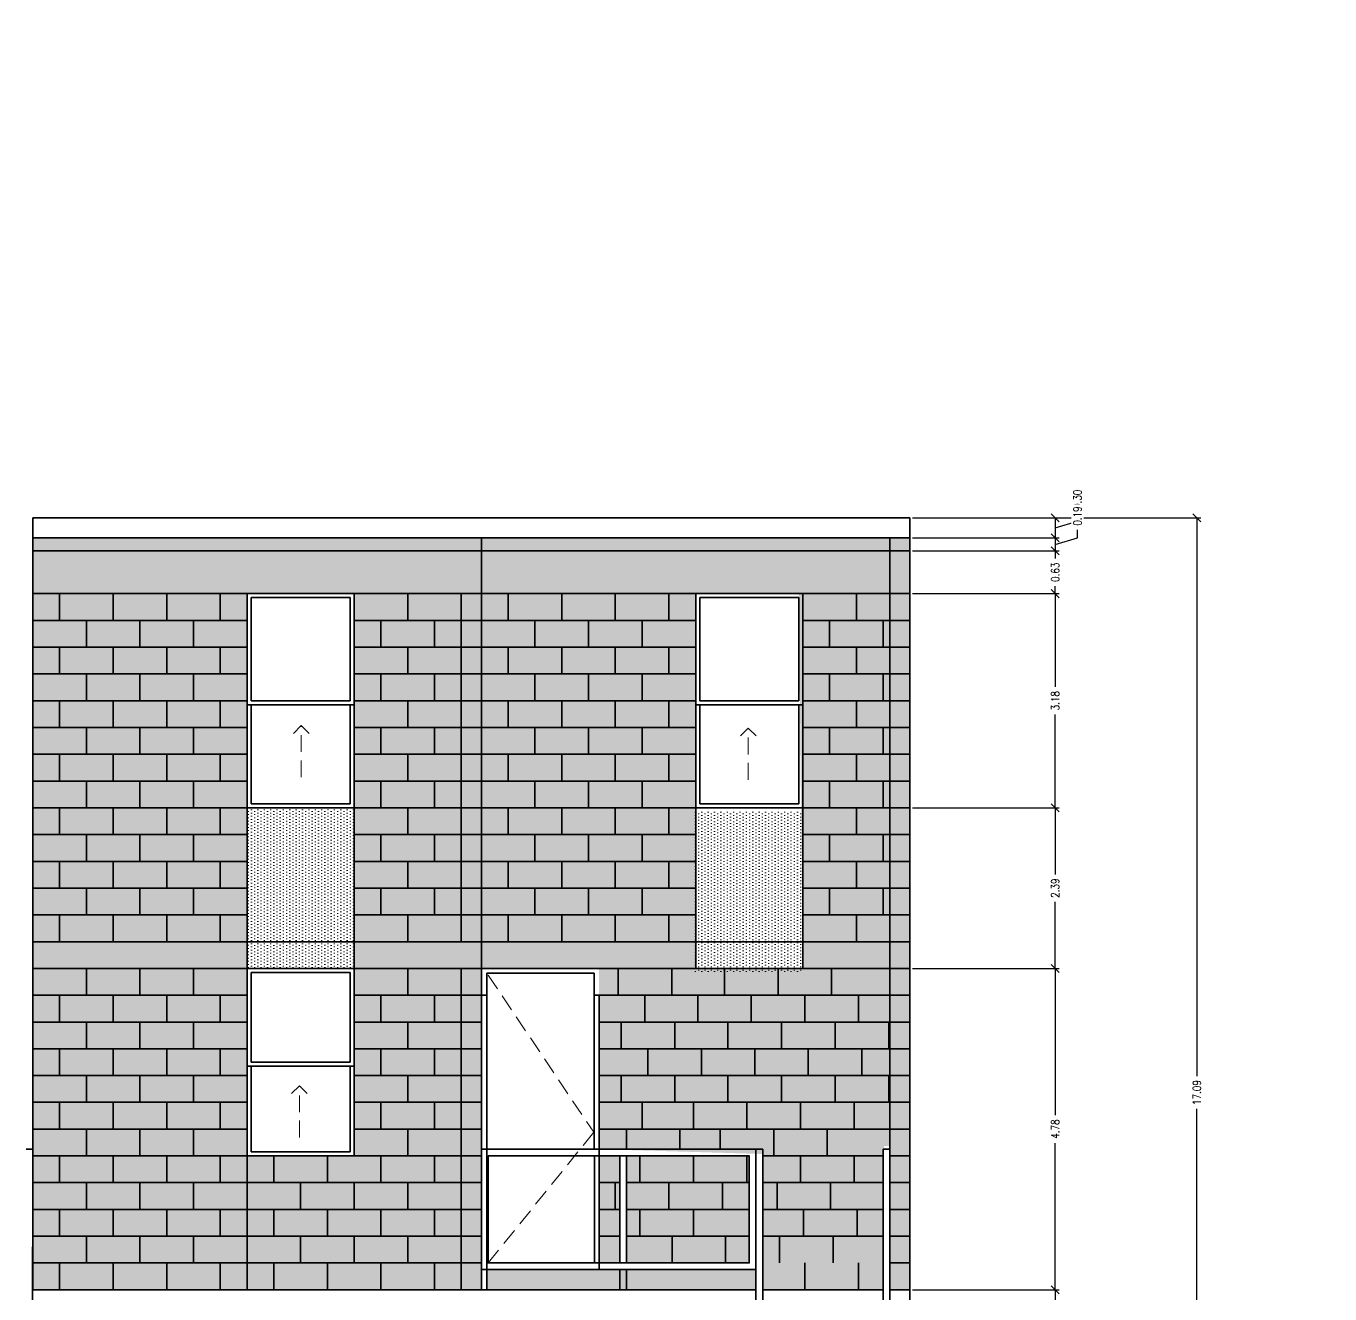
# Model space of a CAD drawing. Header units: inches. Extents: x 2738.4 to 2810.4, y -1117 to -1088.
# Drawn here: x 2771.28 to 2790.65, y -1106.89 to -1088.05 of the extents above; entities that cross this region are included whole.
import ezdxf

# ---------------------------------------------------------------- set-up
doc = ezdxf.new("R2010")
doc.units = ezdxf.units.IN
doc.header["$MEASUREMENT"] = 0
doc.linetypes.add('HIDDEN', pattern=[0.375, 0.25, -0.125])
doc.layers.get('DEFPOINTS').update_dxf_attribs({"color": 210})
for name, color, linetype, lineweight in [('A-ELEV-MBE1', 7, 'Continuous', 35), ('A-ELEV-OVHD', 3, 'HIDDEN', 18), ('A-ELEV-PATT', 8, 'Continuous', 18)]:
    doc.layers.add(name, color=color, linetype=linetype, lineweight=lineweight)
doc.styles.add('E-ROMANS', font='romans.shx', dxfattribs={"width": 0.8})
doc.dimstyles.new('E-0100_ARW_18', dxfattribs={"dimscale": 0.001, "dimtxt": 180, "dimasz": 180, "dimexe": 90, "dimexo": 60, "dimgap": 90, "dimtad": 0, "dimzin": 0, "dimdsep": 46, "dimtxsty": 'E-ROMANS', "dimblk": 'OPEN90', "dimcen": 90, "dimclrd": 256, "dimclre": 256, "dimclrt": 256, "dimadec": 0, "dimazin": 0, "dimtfac": 1, "dimtmove": 1, "dimatfit": 3, "dimldrblk": 'OPEN90', "dimfxl": 1, "dimtfill": 1, "dimtolj": 1, "dimtzin": 0, "dimarcsym": 0})

# ---------------------------------------------------------------- blocks, each defined once
blk = doc.blocks.new('_Oblique')
at = {"color": 0, "linetype": 'ByBlock', "lineweight": -2}
blk.add_line((-0.5, -0.5), (0.5, 0.5), dxfattribs=at)
blk = doc.blocks.new('*D72')
at = {"lineweight": -2, "transparency": 16777216}
for p, q in [((2784.447, -1095.355), (2788.73, -1095.355)), ((2784.447, -1112.441), (2788.73, -1112.441))]:
    blk.add_line(p, q, dxfattribs=at)
at = {"transparency": 16777216}
for p, q in [((2788.67, -1095.355), (2788.67, -1103.655)), ((2788.67, -1112.441), (2788.67, -1104.141))]:
    blk.add_line(p, q, dxfattribs=at)
at = {"layer": 'DEFPOINTS', "color": 0, "transparency": 16777216}
for p in [(2784.407, -1095.355), (2784.407, -1112.441), (2788.67, -1112.441)]:
    blk.add_point(p, dxfattribs=at)
at = {"transparency": 16777216, "xscale": 0.12, "yscale": 0.12, "zscale": 0.12}
for p, rotation in [((2788.67, -1095.355), 90), ((2788.67, -1112.441), 270)]:
    blk.add_blockref('_Oblique', p, dxfattribs=dict(at, rotation=rotation))
at = {"transparency": 16777216, "insert": (2788.67, -1103.898), "char_height": 0.12, "attachment_point": 5, "rotation": 90, "style": 'E-ROMANS', "bg_fill": 3, "box_fill_scale": 1.25, "bg_fill_color": 256, "bg_fill_true_color": 13158600, "bg_fill_transparency": 0}
blk.add_mtext('\\A1;17.09', dxfattribs=at)
blk = doc.blocks.new('_Open90')
at = {"color": 0, "linetype": 'ByBlock', "lineweight": -2}
for p, q in [((0, 0), (-1, 0)), ((-0.5, 0.5), (0, 0)), ((0, 0), (-0.5, -0.5))]:
    blk.add_line(p, q, dxfattribs=at)
blk = doc.blocks.new('*D73')
at = {"lineweight": -2, "transparency": 16777216}
for p, q in [((2784.447, -1095.358), (2786.626, -1095.358)), ((2784.447, -1095.655), (2786.626, -1095.655))]:
    blk.add_line(p, q, dxfattribs=at)
at = {"transparency": 16777216}
for p, q in [((2786.566, -1095.358), (2786.566, -1095.655)), ((2786.566, -1095.507), (2786.896, -1095.408)), ((2786.896, -1095.408), (2786.896, -1095.288))]:
    blk.add_line(p, q, dxfattribs=at)
at = {"layer": 'DEFPOINTS', "color": 0, "transparency": 16777216}
for p in [(2784.407, -1095.358), (2784.407, -1095.655), (2786.566, -1095.655)]:
    blk.add_point(p, dxfattribs=at)
at = {"transparency": 16777216, "xscale": 0.12, "yscale": 0.12, "zscale": 0.12}
for p, rotation in [((2786.566, -1095.358), 90), ((2786.566, -1095.655), 270)]:
    blk.add_blockref('_Oblique', p, dxfattribs=dict(at, rotation=rotation))
at = {"transparency": 16777216, "insert": (2786.896, -1095.081), "char_height": 0.12, "attachment_point": 5, "rotation": 90, "style": 'E-ROMANS', "bg_fill": 3, "box_fill_scale": 1.25, "bg_fill_color": 256, "bg_fill_true_color": 13158600, "bg_fill_transparency": 0}
blk.add_mtext('\\A1;0.30', dxfattribs=at)
blk = doc.blocks.new('*D74')
at = {"transparency": 16777216}
for p, q in [((2786.896, -1095.653), (2786.896, -1095.533)), ((2786.566, -1095.752), (2786.896, -1095.653)), ((2786.566, -1095.655), (2786.566, -1095.848))]:
    blk.add_line(p, q, dxfattribs=at)
at = {"lineweight": -2, "transparency": 16777216}
for p, q in [((2784.447, -1095.655), (2786.626, -1095.655)), ((2784.447, -1095.848), (2786.626, -1095.848))]:
    blk.add_line(p, q, dxfattribs=at)
at = {"layer": 'DEFPOINTS', "color": 0, "transparency": 16777216}
for p in [(2784.407, -1095.655), (2784.407, -1095.848), (2786.566, -1095.848)]:
    blk.add_point(p, dxfattribs=at)
at = {"transparency": 16777216, "xscale": 0.12, "yscale": 0.12, "zscale": 0.12}
for p, rotation in [((2786.566, -1095.655), 90), ((2786.566, -1095.848), 270)]:
    blk.add_blockref('_Oblique', p, dxfattribs=dict(at, rotation=rotation))
at = {"transparency": 16777216, "insert": (2786.896, -1095.329), "char_height": 0.12, "attachment_point": 5, "rotation": 90, "style": 'E-ROMANS', "bg_fill": 3, "box_fill_scale": 1.25, "bg_fill_color": 256, "bg_fill_true_color": 13158600, "bg_fill_transparency": 0}
blk.add_mtext('\\A1;0.19', dxfattribs=at)
blk = doc.blocks.new('*D75')
at = {"lineweight": -2, "transparency": 16777216}
for p, q in [((2784.447, -1095.848), (2786.626, -1095.848)), ((2784.447, -1096.483), (2786.626, -1096.483))]:
    blk.add_line(p, q, dxfattribs=at)
at = {"transparency": 16777216}
for p, q in [((2786.566, -1095.848), (2786.566, -1095.959)), ((2786.566, -1096.483), (2786.566, -1096.372))]:
    blk.add_line(p, q, dxfattribs=at)
at = {"layer": 'DEFPOINTS', "color": 0, "transparency": 16777216}
for p in [(2784.407, -1095.848), (2784.407, -1096.483), (2786.566, -1096.483)]:
    blk.add_point(p, dxfattribs=at)
at = {"transparency": 16777216, "xscale": 0.12, "yscale": 0.12, "zscale": 0.12}
for p, rotation in [((2786.566, -1095.848), 90), ((2786.566, -1096.483), 270)]:
    blk.add_blockref('_Oblique', p, dxfattribs=dict(at, rotation=rotation))
at = {"transparency": 16777216, "insert": (2786.566, -1096.165), "char_height": 0.12, "attachment_point": 5, "rotation": 90, "style": 'E-ROMANS', "bg_fill": 3, "box_fill_scale": 1.25, "bg_fill_color": 256, "bg_fill_true_color": 13158600, "bg_fill_transparency": 0}
blk.add_mtext('\\A1;0.63', dxfattribs=at)
blk = doc.blocks.new('*D76')
at = {"lineweight": -2, "transparency": 16777216}
for p, q in [((2784.447, -1096.483), (2786.626, -1096.483)), ((2784.447, -1099.666), (2786.626, -1099.666))]:
    blk.add_line(p, q, dxfattribs=at)
at = {"transparency": 16777216}
for p, q in [((2786.566, -1096.483), (2786.566, -1097.868)), ((2786.566, -1099.666), (2786.566, -1098.281))]:
    blk.add_line(p, q, dxfattribs=at)
at = {"layer": 'DEFPOINTS', "color": 0, "transparency": 16777216}
for p in [(2784.407, -1096.483), (2784.407, -1099.666), (2786.566, -1099.666)]:
    blk.add_point(p, dxfattribs=at)
at = {"transparency": 16777216, "xscale": 0.12, "yscale": 0.12, "zscale": 0.12}
for p, rotation in [((2786.566, -1096.483), 90), ((2786.566, -1099.666), 270)]:
    blk.add_blockref('_Oblique', p, dxfattribs=dict(at, rotation=rotation))
at = {"transparency": 16777216, "insert": (2786.566, -1098.074), "char_height": 0.12, "attachment_point": 5, "rotation": 90, "style": 'E-ROMANS', "bg_fill": 3, "box_fill_scale": 1.25, "bg_fill_color": 256, "bg_fill_true_color": 13158600, "bg_fill_transparency": 0}
blk.add_mtext('\\A1;3.18', dxfattribs=at)
blk = doc.blocks.new('*D77')
at = {"lineweight": -2, "transparency": 16777216}
for p, q in [((2784.447, -1099.666), (2786.626, -1099.666)), ((2784.447, -1102.054), (2786.626, -1102.054))]:
    blk.add_line(p, q, dxfattribs=at)
at = {"transparency": 16777216}
for p, q in [((2786.566, -1099.666), (2786.566, -1100.656)), ((2786.566, -1102.054), (2786.566, -1101.064))]:
    blk.add_line(p, q, dxfattribs=at)
at = {"layer": 'DEFPOINTS', "color": 0, "transparency": 16777216}
for p in [(2784.407, -1099.666), (2784.407, -1102.054), (2786.566, -1102.054)]:
    blk.add_point(p, dxfattribs=at)
at = {"transparency": 16777216, "xscale": 0.12, "yscale": 0.12, "zscale": 0.12}
for p, rotation in [((2786.566, -1099.666), 90), ((2786.566, -1102.054), 270)]:
    blk.add_blockref('_Oblique', p, dxfattribs=dict(at, rotation=rotation))
at = {"transparency": 16777216, "insert": (2786.566, -1100.86), "char_height": 0.12, "attachment_point": 5, "rotation": 90, "style": 'E-ROMANS', "bg_fill": 3, "box_fill_scale": 1.25, "bg_fill_color": 256, "bg_fill_true_color": 13158600, "bg_fill_transparency": 0}
blk.add_mtext('\\A1;2.39', dxfattribs=at)
blk = doc.blocks.new('*D78')
at = {"lineweight": -2, "transparency": 16777216}
for p, q in [((2784.447, -1102.054), (2786.626, -1102.054)), ((2784.447, -1106.829), (2786.626, -1106.829))]:
    blk.add_line(p, q, dxfattribs=at)
at = {"transparency": 16777216}
for p, q in [((2786.566, -1102.054), (2786.566, -1104.235)), ((2786.566, -1106.829), (2786.566, -1104.648))]:
    blk.add_line(p, q, dxfattribs=at)
at = {"layer": 'DEFPOINTS', "color": 0, "transparency": 16777216}
for p in [(2784.407, -1102.054), (2784.407, -1106.829), (2786.566, -1106.829)]:
    blk.add_point(p, dxfattribs=at)
at = {"transparency": 16777216, "xscale": 0.12, "yscale": 0.12, "zscale": 0.12}
for p, rotation in [((2786.566, -1102.054), 90), ((2786.566, -1106.829), 270)]:
    blk.add_blockref('_Oblique', p, dxfattribs=dict(at, rotation=rotation))
at = {"transparency": 16777216, "insert": (2786.566, -1104.441), "char_height": 0.12, "attachment_point": 5, "rotation": 90, "style": 'E-ROMANS', "bg_fill": 3, "box_fill_scale": 1.25, "bg_fill_color": 256, "bg_fill_true_color": 13158600, "bg_fill_transparency": 0}
blk.add_mtext('\\A1;4.78', dxfattribs=at)
blk = doc.blocks.new('*D79')
at = {"lineweight": -2, "transparency": 16777216}
for p, q in [((2784.447, -1106.829), (2786.626, -1106.829)), ((2784.447, -1107.625), (2786.626, -1107.625))]:
    blk.add_line(p, q, dxfattribs=at)
at = {"transparency": 16777216}
for p, q in [((2786.566, -1106.829), (2786.566, -1107.021)), ((2786.566, -1107.625), (2786.566, -1107.433))]:
    blk.add_line(p, q, dxfattribs=at)
at = {"layer": 'DEFPOINTS', "color": 0, "transparency": 16777216}
for p in [(2784.407, -1106.829), (2784.407, -1107.625), (2786.566, -1107.625)]:
    blk.add_point(p, dxfattribs=at)
at = {"transparency": 16777216, "xscale": 0.12, "yscale": 0.12, "zscale": 0.12}
for p, rotation in [((2786.566, -1106.829), 90), ((2786.566, -1107.625), 270)]:
    blk.add_blockref('_Oblique', p, dxfattribs=dict(at, rotation=rotation))
at = {"transparency": 16777216, "insert": (2786.566, -1107.227), "char_height": 0.12, "attachment_point": 5, "rotation": 90, "style": 'E-ROMANS', "bg_fill": 3, "box_fill_scale": 1.25, "bg_fill_color": 256, "bg_fill_true_color": 13158600, "bg_fill_transparency": 0}
blk.add_mtext('\\A1;0.80', dxfattribs=at)

msp = doc.modelspace()

# ---------------------------------------------------------------- hatches: boundary and pattern name
at = {"layer": 'A-ELEV-PATT'}
h = msp.add_hatch(dxfattribs=at)
h.set_pattern_fill('DOTS,_O', color=256, scale=0.049742, angle=90)
h.set_pattern_definition([(90, (2874.03596, -532.51551), (-0.078965721, 0.03948286), [0, -0.078965721])])
h.paths.add_polyline_path([(2784.109, -1096.483), (2784.109, -1095.655), (2778.04, -1095.655), (2778.04, -1096.483)])
h.paths.add_polyline_path([(2790.582, -1088.047), (2792.174, -1088.047), (2792.174, -1088.047), (2790.582, -1088.047)])
h = msp.add_hatch(dxfattribs=at)
h.set_pattern_fill('DOTS,_O', color=256, scale=0.049742, angle=90)
h.set_pattern_definition([(90, (2858.01244, -540.9507), (-0.078965721, 0.03948286), [0, -0.078965721])])
h.paths.add_polyline_path([(2778.04, -1095.655), (2771.375, -1095.655), (2771.375, -1106.829), (2778.04, -1106.829)])
h.paths.add_polyline_path([(2774.558, -1096.483), (2776.15, -1096.483), (2776.15, -1104.839), (2774.558, -1104.839)], flags=16)
h = msp.add_hatch(dxfattribs=at)
h.set_pattern_fill('DOTS,_O', color=256, scale=0.049742, angle=90)
h.set_pattern_definition([(90, (2832.54444, -540.9507), (-0.078965721, 0.03948286), [0, -0.078965721])])
h.paths.add_polyline_path([(2784.407, -1095.655), (2784.109, -1095.655), (2784.109, -1106.829), (2784.407, -1106.829)])
h = msp.add_hatch(dxfattribs=at)
h.set_pattern_fill('DOTS,_O', color=256, scale=0.049742, angle=90)
h.set_pattern_definition([(90, (2868.8779, -542.60769), (-0.078965721, 0.03948286), [0, -0.078965721])])
h.paths.add_polyline_path([(2781.224, -1096.483), (2778.04, -1096.483), (2778.04, -1102.054), (2781.224, -1102.054)])
h.paths.add_polyline_path([(2785.424, -1098.139), (2787.016, -1098.139), (2787.016, -1098.139), (2785.424, -1098.139)])
h = msp.add_hatch(dxfattribs=at)
h.set_pattern_fill('DOTS,_O', color=256, scale=0.049742, angle=90)
h.set_pattern_definition([(90, (2873.61896, -542.45359), (-0.078965721, 0.03948286), [0, -0.078965721])])
h.paths.add_polyline_path([(2784.407, -1096.483), (2782.756, -1096.483), (2782.841, -1104.64), (2784.407, -1104.441)])
h.paths.add_polyline_path([(2790.165, -1097.985), (2791.757, -1097.985), (2791.757, -1097.985), (2790.165, -1097.985)])
h = msp.add_hatch(dxfattribs=at)
h.set_pattern_fill('DOTS,_O', color=256, scale=0.049742, angle=90)
h.set_pattern_definition([(90, (2878.70813, -543.15888), (-0.078965721, 0.03948286), [0, -0.078965721])])
h.paths.add_polyline_path([(2784.203, -1104.15), (2783.804, -1104.297), (2783.993, -1104.691), (2784.312, -1104.691)])
h.paths.add_polyline_path([(2795.254, -1098.691), (2796.846, -1098.691), (2796.846, -1098.691), (2795.254, -1098.691)])
h = msp.add_hatch(dxfattribs=at)
h.set_pattern_fill('DOTS,_O', color=256, scale=0.029845, angle=90)
h.set_pattern_definition([(90, (2858.01244, -540.950697), (-0.0473794325, 0.0236897163), [0, -0.0473794325])])
h.paths.add_polyline_path([(2774.558, -1102.054), (2776.15, -1102.054), (2776.15, -1099.666), (2774.558, -1099.666)])
h = msp.add_hatch(dxfattribs=at)
h.set_pattern_fill('DOTS,_O', color=256, scale=0.049742, angle=90)
h.set_pattern_definition([(90, (2873.74714, -544.018884), (-0.078965721, 0.03948286), [0, -0.078965721])])
h.paths.add_polyline_path([(2780.095, -1104.839), (2779.789, -1104.839), (2779.789, -1106.431), (2780.095, -1106.431)])
h.paths.add_polyline_path([(2790.293, -1099.551), (2791.885, -1099.551), (2791.885, -1099.551), (2790.293, -1099.551)])
h = msp.add_hatch(dxfattribs=at)
h.set_pattern_fill('DOTS,_O', color=256, scale=0.029845, angle=90)
h.set_pattern_definition([(90, (2864.654537, -541.00969), (-0.0473794325, 0.0236897163), [0, -0.0473794325])])
h.paths.add_polyline_path([(2781.201, -1102.113), (2782.792, -1102.113), (2782.792, -1099.725), (2781.201, -1099.725)])
h = msp.add_hatch(dxfattribs=at)
h.set_pattern_fill('DOTS,_O', color=256, scale=0.049742, angle=90)
h.set_pattern_definition([(90, (2876.41584, -544.898996), (-0.078965721, 0.03948286), [0, -0.078965721])])
h.paths.add_polyline_path([(2782.02, -1104.839), (2780.194, -1104.839), (2780.194, -1106.431), (2782.02, -1106.431)])
h.paths.add_polyline_path([(2792.962, -1100.431), (2794.554, -1100.431), (2794.554, -1100.431), (2792.962, -1100.431)])
h = msp.add_hatch(dxfattribs=at)
h.set_pattern_fill('DOTS,_O', color=256, scale=0.049742, angle=90)
h.set_pattern_definition([(90, (2878.440216, -545.297086), (-0.078965721, 0.03948286), [0, -0.078965721])])
h.paths.add_polyline_path([(2784.027, -1104.204), (2782.236, -1104.204), (2782.219, -1106.829), (2784.009, -1106.829)])
h.paths.add_polyline_path([(2794.986, -1100.829), (2796.578, -1100.829), (2796.578, -1100.829), (2794.986, -1100.829)])
h = msp.add_hatch(dxfattribs=at)
h.set_pattern_fill('DOTS,_O', color=256, scale=0.049742, angle=90)
h.set_pattern_definition([(90, (2870.62882, -548.915), (-0.078965721, 0.03948286), [0, -0.078965721])])
h.paths.add_polyline_path([(2784.109, -1102.054), (2779.789, -1102.054), (2779.789, -1104.74), (2783.179, -1104.839)])
h.paths.add_polyline_path([(2787.175, -1104.447), (2788.767, -1104.447), (2788.767, -1104.447), (2787.175, -1104.447)])

# ---------------------------------------------------------------- linework, layer by layer
at = {"layer": 'A-ELEV-MBE1'}
for p, q in [((2771.375, -1095.355), (2784.407, -1095.355)), ((2771.375, -1095.358), (2771.375, -1106.829)), ((2784.407, -1095.655), (2784.407, -1095.355)), ((2784.407, -1095.462), (2784.407, -1112.4)), ((2771.375, -1095.655), (2784.407, -1095.655)), ((2778.04, -1095.655), (2778.04, -1106.829)), ((2784.109, -1095.655), (2784.109, -1106.829)), ((2784.407, -1095.848), (2771.375, -1095.848)), ((2774.558, -1096.483), (2771.375, -1096.483)), ((2771.773, -1096.483), (2771.773, -1096.88)), ((2772.569, -1096.483), (2772.569, -1096.88)), ((2773.365, -1096.483), (2773.365, -1096.88)), ((2774.161, -1096.483), (2774.161, -1096.88)), ((2774.558, -1097.378), (2774.558, -1096.483)), ((2774.558, -1096.483), (2774.558, -1102.054)), ((2774.558, -1096.483), (2776.15, -1096.483)), ((2774.618, -1096.542), (2776.091, -1096.542)), ((2774.618, -1096.542), (2774.618, -1098.074)), ((2776.091, -1096.542), (2776.091, -1098.074)), ((2776.15, -1096.88), (2776.15, -1096.483)), ((2776.15, -1096.483), (2776.15, -1102.054)), ((2776.15, -1096.483), (2778.04, -1096.483)), ((2776.946, -1096.88), (2776.946, -1096.483)), ((2777.742, -1101.656), (2777.742, -1096.483)), ((2781.224, -1096.483), (2778.04, -1096.483)), ((2778.438, -1096.483), (2778.438, -1096.88)), ((2779.234, -1096.483), (2779.234, -1096.88)), ((2780.03, -1096.483), (2780.03, -1096.88)), ((2780.826, -1096.483), (2780.826, -1096.88)), ((2781.224, -1097.378), (2781.224, -1096.483)), ((2781.224, -1096.483), (2781.224, -1102.054)), ((2781.224, -1096.483), (2782.816, -1096.483)), ((2781.284, -1096.542), (2782.756, -1096.542)), ((2781.284, -1096.542), (2781.284, -1098.074)), ((2782.756, -1096.542), (2782.756, -1098.074)), ((2782.816, -1096.88), (2782.816, -1096.483)), ((2782.816, -1096.483), (2782.816, -1102.054)), ((2782.816, -1096.483), (2784.407, -1096.483)), ((2783.612, -1096.88), (2783.612, -1096.483)), ((2784.109, -1096.483), (2784.407, -1096.483)), ((2771.375, -1096.88), (2774.558, -1096.88)), ((2772.171, -1096.88), (2772.171, -1097.278)), ((2772.967, -1096.88), (2772.967, -1097.278)), ((2773.763, -1096.88), (2773.763, -1097.278)), ((2776.15, -1096.88), (2778.04, -1096.88)), ((2776.548, -1097.278), (2776.548, -1096.88)), ((2777.344, -1097.278), (2777.344, -1096.88)), ((2778.04, -1096.88), (2781.224, -1096.88)), ((2778.836, -1096.88), (2778.836, -1097.278)), ((2779.632, -1096.88), (2779.632, -1097.278)), ((2780.428, -1096.88), (2780.428, -1097.278)), ((2782.816, -1096.88), (2784.407, -1096.88)), ((2783.214, -1097.278), (2783.214, -1096.88)), ((2784.01, -1097.278), (2784.01, -1096.88)), ((2784.109, -1096.88), (2784.407, -1096.88)), ((2771.375, -1097.278), (2774.558, -1097.278)), ((2771.773, -1097.278), (2771.773, -1097.676)), ((2772.569, -1097.278), (2772.569, -1097.676)), ((2773.365, -1097.278), (2773.365, -1097.676)), ((2774.161, -1097.278), (2774.161, -1097.676)), ((2776.15, -1097.278), (2777.742, -1097.278)), ((2776.946, -1097.676), (2776.946, -1097.278)), ((2777.742, -1097.278), (2778.04, -1097.278)), ((2778.04, -1097.278), (2781.224, -1097.278)), ((2778.438, -1097.278), (2778.438, -1097.676)), ((2779.234, -1097.278), (2779.234, -1097.676)), ((2780.03, -1097.278), (2780.03, -1097.676)), ((2780.826, -1097.278), (2780.826, -1097.676)), ((2782.816, -1097.278), (2784.407, -1097.278)), ((2783.612, -1097.676), (2783.612, -1097.278)), ((2784.109, -1097.278), (2784.407, -1097.278)), ((2771.375, -1097.676), (2774.558, -1097.676)), ((2772.171, -1097.676), (2772.171, -1098.074)), ((2772.967, -1097.676), (2772.967, -1098.074)), ((2773.763, -1097.676), (2773.763, -1098.074)), ((2776.15, -1097.676), (2777.742, -1097.676)), ((2776.548, -1098.074), (2776.548, -1097.676)), ((2777.344, -1098.074), (2777.344, -1097.676)), ((2777.742, -1097.676), (2778.04, -1097.676)), ((2778.04, -1097.676), (2781.224, -1097.676)), ((2778.836, -1097.676), (2778.836, -1098.074)), ((2779.632, -1097.676), (2779.632, -1098.074)), ((2780.428, -1097.676), (2780.428, -1098.074)), ((2782.816, -1097.676), (2784.407, -1097.676)), ((2783.214, -1098.074), (2783.214, -1097.676)), ((2784.01, -1098.074), (2784.01, -1097.676)), ((2784.109, -1097.676), (2784.407, -1097.676)), ((2771.375, -1098.074), (2774.558, -1098.074)), ((2771.773, -1098.074), (2771.773, -1098.472)), ((2772.569, -1098.074), (2772.569, -1098.472)), ((2773.365, -1098.074), (2773.365, -1098.472)), ((2774.161, -1098.074), (2774.161, -1098.472)), ((2774.618, -1098.134), (2774.618, -1099.606)), ((2776.091, -1098.134), (2776.091, -1099.606)), ((2776.15, -1098.074), (2777.742, -1098.074)), ((2776.946, -1098.472), (2776.946, -1098.074)), ((2777.742, -1098.074), (2778.04, -1098.074)), ((2778.04, -1098.074), (2781.224, -1098.074)), ((2778.438, -1098.074), (2778.438, -1098.472)), ((2779.234, -1098.074), (2779.234, -1098.472)), ((2780.03, -1098.074), (2780.03, -1098.472)), ((2780.826, -1098.074), (2780.826, -1098.472)), ((2781.284, -1098.134), (2781.284, -1099.606)), ((2782.756, -1098.134), (2782.756, -1099.606)), ((2782.816, -1098.074), (2784.407, -1098.074)), ((2783.612, -1098.472), (2783.612, -1098.074)), ((2784.109, -1098.074), (2784.407, -1098.074)), ((2771.375, -1098.472), (2774.558, -1098.472)), ((2772.171, -1098.472), (2772.171, -1098.87)), ((2772.967, -1098.472), (2772.967, -1098.87)), ((2773.763, -1098.472), (2773.763, -1098.87)), ((2776.15, -1098.472), (2777.742, -1098.472)), ((2776.548, -1098.87), (2776.548, -1098.472)), ((2777.344, -1098.87), (2777.344, -1098.472)), ((2777.742, -1098.472), (2778.04, -1098.472)), ((2778.04, -1098.472), (2781.224, -1098.472)), ((2778.836, -1098.472), (2778.836, -1098.87)), ((2779.632, -1098.472), (2779.632, -1098.87)), ((2780.428, -1098.472), (2780.428, -1098.87)), ((2782.816, -1098.472), (2784.407, -1098.472)), ((2783.214, -1098.87), (2783.214, -1098.472)), ((2784.01, -1098.87), (2784.01, -1098.472)), ((2784.109, -1098.472), (2784.407, -1098.472)), ((2771.375, -1098.87), (2774.558, -1098.87)), ((2771.773, -1098.87), (2771.773, -1099.268)), ((2772.569, -1098.87), (2772.569, -1099.268)), ((2773.365, -1098.87), (2773.365, -1099.268)), ((2774.161, -1098.87), (2774.161, -1099.268)), ((2776.15, -1098.87), (2777.742, -1098.87)), ((2776.946, -1099.268), (2776.946, -1098.87)), ((2777.742, -1098.87), (2778.04, -1098.87)), ((2778.04, -1098.87), (2781.224, -1098.87)), ((2778.438, -1098.87), (2778.438, -1099.268)), ((2779.234, -1098.87), (2779.234, -1099.268)), ((2780.03, -1098.87), (2780.03, -1099.268)), ((2780.826, -1098.87), (2780.826, -1099.268)), ((2782.816, -1098.87), (2784.407, -1098.87)), ((2783.612, -1099.268), (2783.612, -1098.87)), ((2784.109, -1098.87), (2784.407, -1098.87)), ((2771.375, -1099.268), (2774.558, -1099.268)), ((2772.171, -1099.268), (2772.171, -1099.666)), ((2772.967, -1099.268), (2772.967, -1099.666)), ((2773.763, -1099.268), (2773.763, -1099.666)), ((2776.15, -1099.268), (2777.742, -1099.268)), ((2776.548, -1099.666), (2776.548, -1099.268)), ((2777.344, -1099.666), (2777.344, -1099.268)), ((2777.742, -1099.268), (2778.04, -1099.268)), ((2778.04, -1099.268), (2781.224, -1099.268)), ((2778.836, -1099.268), (2778.836, -1099.666)), ((2779.632, -1099.268), (2779.632, -1099.666)), ((2780.428, -1099.268), (2780.428, -1099.666)), ((2782.816, -1099.268), (2784.407, -1099.268)), ((2783.214, -1099.666), (2783.214, -1099.268)), ((2784.01, -1099.666), (2784.01, -1099.268)), ((2784.109, -1099.268), (2784.407, -1099.268)), ((2771.375, -1099.666), (2774.558, -1099.666)), ((2771.773, -1099.666), (2771.773, -1100.064)), ((2772.569, -1099.666), (2772.569, -1100.064)), ((2773.365, -1099.666), (2773.365, -1100.064)), ((2774.161, -1099.666), (2774.161, -1100.064)), ((2774.558, -1099.666), (2776.15, -1099.666)), ((2774.618, -1099.606), (2776.091, -1099.606)), ((2776.15, -1099.666), (2777.742, -1099.666)), ((2776.946, -1100.064), (2776.946, -1099.666)), ((2777.742, -1099.666), (2778.04, -1099.666)), ((2778.04, -1099.666), (2781.224, -1099.666)), ((2778.438, -1099.666), (2778.438, -1100.064)), ((2779.234, -1099.666), (2779.234, -1100.064)), ((2780.03, -1099.666), (2780.03, -1100.064)), ((2780.826, -1099.666), (2780.826, -1100.064)), ((2781.224, -1099.666), (2782.816, -1099.666)), ((2781.284, -1099.606), (2782.756, -1099.606)), ((2782.816, -1099.666), (2784.407, -1099.666)), ((2783.612, -1100.064), (2783.612, -1099.666)), ((2784.109, -1099.666), (2784.407, -1099.666)), ((2771.375, -1100.064), (2774.558, -1100.064)), ((2772.171, -1100.064), (2772.171, -1100.462)), ((2772.967, -1100.064), (2772.967, -1100.462)), ((2773.763, -1100.064), (2773.763, -1100.462)), ((2776.15, -1100.064), (2777.742, -1100.064)), ((2776.548, -1100.462), (2776.548, -1100.064)), ((2777.344, -1100.462), (2777.344, -1100.064)), ((2777.742, -1100.064), (2778.04, -1100.064)), ((2778.04, -1100.064), (2781.224, -1100.064)), ((2778.836, -1100.064), (2778.836, -1100.462)), ((2779.632, -1100.064), (2779.632, -1100.462)), ((2780.428, -1100.064), (2780.428, -1100.462)), ((2782.816, -1100.064), (2784.407, -1100.064)), ((2783.214, -1100.462), (2783.214, -1100.064)), ((2784.01, -1100.462), (2784.01, -1100.064)), ((2784.109, -1100.064), (2784.407, -1100.064)), ((2771.375, -1100.462), (2774.558, -1100.462)), ((2771.773, -1100.462), (2771.773, -1100.86)), ((2772.569, -1100.462), (2772.569, -1100.86)), ((2773.365, -1100.462), (2773.365, -1100.86)), ((2774.161, -1100.462), (2774.161, -1100.86)), ((2776.15, -1100.462), (2777.742, -1100.462)), ((2776.946, -1100.86), (2776.946, -1100.462)), ((2777.742, -1100.462), (2778.04, -1100.462)), ((2778.04, -1100.462), (2781.224, -1100.462)), ((2778.438, -1100.462), (2778.438, -1100.86)), ((2779.234, -1100.462), (2779.234, -1100.86)), ((2780.03, -1100.462), (2780.03, -1100.86)), ((2780.826, -1100.462), (2780.826, -1100.86)), ((2782.816, -1100.462), (2784.407, -1100.462)), ((2783.612, -1100.86), (2783.612, -1100.462)), ((2784.109, -1100.462), (2784.407, -1100.462)), ((2771.375, -1100.86), (2774.558, -1100.86)), ((2772.171, -1100.86), (2772.171, -1101.258)), ((2772.967, -1100.86), (2772.967, -1101.258)), ((2773.763, -1100.86), (2773.763, -1101.258)), ((2776.15, -1100.86), (2777.742, -1100.86)), ((2776.548, -1101.258), (2776.548, -1100.86)), ((2777.344, -1101.258), (2777.344, -1100.86)), ((2777.742, -1100.86), (2778.04, -1100.86)), ((2778.04, -1100.86), (2781.224, -1100.86)), ((2778.836, -1100.86), (2778.836, -1101.258)), ((2779.632, -1100.86), (2779.632, -1101.258)), ((2780.428, -1100.86), (2780.428, -1101.258)), ((2782.816, -1100.86), (2784.407, -1100.86)), ((2783.214, -1101.258), (2783.214, -1100.86)), ((2784.01, -1101.258), (2784.01, -1100.86)), ((2784.109, -1100.86), (2784.407, -1100.86)), ((2771.375, -1101.258), (2774.558, -1101.258)), ((2771.773, -1101.258), (2771.773, -1101.656)), ((2772.569, -1101.258), (2772.569, -1101.656)), ((2773.365, -1101.258), (2773.365, -1101.656)), ((2774.161, -1101.258), (2774.161, -1101.656)), ((2776.15, -1101.258), (2777.742, -1101.258)), ((2776.946, -1101.656), (2776.946, -1101.258)), ((2777.742, -1101.258), (2778.04, -1101.258)), ((2778.04, -1101.258), (2781.224, -1101.258)), ((2778.438, -1101.258), (2778.438, -1101.656)), ((2779.234, -1101.258), (2779.234, -1101.656)), ((2780.03, -1101.258), (2780.03, -1101.656)), ((2780.826, -1101.258), (2780.826, -1101.656)), ((2782.816, -1101.258), (2784.407, -1101.258)), ((2783.612, -1101.656), (2783.612, -1101.258)), ((2784.109, -1101.258), (2784.407, -1101.258)), ((2784.109, -1101.656), (2771.375, -1101.656)), ((2784.109, -1101.656), (2784.407, -1101.656)), ((2784.109, -1102.054), (2771.375, -1102.054)), ((2772.171, -1102.054), (2772.171, -1102.452)), ((2772.967, -1102.054), (2772.967, -1102.452)), ((2773.763, -1102.054), (2773.763, -1102.452)), ((2774.558, -1102.054), (2774.558, -1104.839)), ((2776.15, -1102.054), (2774.558, -1102.054)), ((2774.618, -1102.113), (2776.091, -1102.113)), ((2774.618, -1102.113), (2774.618, -1103.446)), ((2776.091, -1102.113), (2776.091, -1103.446)), ((2776.15, -1102.054), (2776.15, -1104.839)), ((2776.946, -1102.054), (2776.946, -1102.452)), ((2777.742, -1102.054), (2777.742, -1102.452)), ((2777.742, -1102.054), (2777.742, -1102.452)), ((2780.073, -1102.045), (2780.073, -1102.443)), ((2780.868, -1102.045), (2780.868, -1102.443)), ((2781.652, -1102.054), (2781.652, -1102.452)), ((2782.448, -1102.054), (2782.448, -1102.452)), ((2783.244, -1102.054), (2783.244, -1102.452)), ((2784.109, -1102.054), (2784.407, -1102.054)), ((2771.375, -1102.452), (2774.558, -1102.452)), ((2771.773, -1102.452), (2771.773, -1102.85)), ((2772.569, -1102.452), (2772.569, -1102.85)), ((2773.365, -1102.452), (2773.365, -1102.85)), ((2774.161, -1102.452), (2774.161, -1102.85)), ((2776.15, -1102.452), (2777.742, -1102.452)), ((2776.548, -1102.452), (2776.548, -1102.85)), ((2777.344, -1102.452), (2777.344, -1102.85)), ((2777.742, -1102.452), (2778.122, -1102.452)), ((2777.742, -1102.452), (2777.742, -1106.829)), ((2779.714, -1102.452), (2784.109, -1102.452)), ((2780.469, -1102.452), (2780.469, -1102.85)), ((2781.254, -1102.452), (2781.254, -1102.85)), ((2782.05, -1102.452), (2782.05, -1102.85)), ((2782.846, -1102.452), (2782.846, -1102.85)), ((2783.642, -1102.452), (2783.642, -1102.85)), ((2784.109, -1102.452), (2784.407, -1102.452)), ((2771.375, -1102.85), (2774.558, -1102.85)), ((2772.171, -1102.85), (2772.171, -1103.247)), ((2772.967, -1102.85), (2772.967, -1103.247)), ((2773.763, -1102.85), (2773.763, -1103.247)), ((2776.15, -1102.85), (2777.742, -1102.85)), ((2776.946, -1102.85), (2776.946, -1103.247)), ((2777.742, -1102.85), (2778.04, -1102.85)), ((2779.789, -1102.85), (2784.109, -1102.85)), ((2780.117, -1102.848), (2780.117, -1103.246)), ((2780.912, -1102.848), (2780.912, -1103.246)), ((2781.703, -1102.85), (2781.703, -1103.247)), ((2782.499, -1102.85), (2782.499, -1103.247)), ((2783.295, -1102.85), (2783.295, -1103.247)), ((2784.091, -1102.85), (2784.091, -1103.247)), ((2784.109, -1102.85), (2784.407, -1102.85)), ((2771.375, -1103.247), (2774.558, -1103.247)), ((2771.773, -1103.247), (2771.773, -1103.645)), ((2772.569, -1103.247), (2772.569, -1103.645)), ((2773.365, -1103.247), (2773.365, -1103.645)), ((2774.161, -1103.247), (2774.161, -1103.645)), ((2776.15, -1103.247), (2777.742, -1103.247)), ((2776.548, -1103.247), (2776.548, -1103.645)), ((2777.344, -1103.247), (2777.344, -1103.645)), ((2777.742, -1103.247), (2778.04, -1103.247)), ((2779.789, -1103.247), (2784.109, -1103.247)), ((2780.515, -1103.246), (2780.515, -1103.644)), ((2781.31, -1103.246), (2781.31, -1103.644)), ((2782.101, -1103.247), (2782.101, -1103.645)), ((2782.897, -1103.247), (2782.897, -1103.645)), ((2783.693, -1103.247), (2783.693, -1103.645)), ((2784.109, -1103.247), (2784.407, -1103.247)), ((2774.618, -1103.506), (2774.618, -1104.779)), ((2776.091, -1103.506), (2776.091, -1104.779)), ((2771.375, -1103.645), (2774.558, -1103.645)), ((2772.171, -1103.645), (2772.171, -1104.043)), ((2772.967, -1103.645), (2772.967, -1104.043)), ((2773.763, -1103.645), (2773.763, -1104.043)), ((2776.15, -1103.645), (2777.742, -1103.645)), ((2776.946, -1103.645), (2776.946, -1104.043)), ((2777.742, -1103.645), (2778.04, -1103.645)), ((2779.789, -1103.645), (2784.109, -1103.645)), ((2780.117, -1103.644), (2780.117, -1104.042)), ((2780.912, -1103.644), (2780.912, -1104.042)), ((2781.703, -1103.645), (2781.703, -1104.043)), ((2782.499, -1103.645), (2782.499, -1104.043)), ((2783.295, -1103.645), (2783.295, -1104.043)), ((2784.091, -1103.645), (2784.091, -1104.043)), ((2784.109, -1103.645), (2784.407, -1103.645)), ((2771.375, -1104.043), (2774.558, -1104.043)), ((2771.773, -1104.043), (2771.773, -1104.441)), ((2772.569, -1104.043), (2772.569, -1104.441)), ((2773.365, -1104.043), (2773.365, -1104.441)), ((2774.161, -1104.043), (2774.161, -1104.441)), ((2776.15, -1104.043), (2777.742, -1104.043)), ((2776.548, -1104.043), (2776.548, -1104.441)), ((2777.344, -1104.043), (2777.344, -1104.441)), ((2777.742, -1104.043), (2778.04, -1104.043)), ((2779.789, -1104.043), (2784.109, -1104.043)), ((2780.428, -1104.043), (2780.428, -1104.441)), ((2781.19, -1104.043), (2781.19, -1104.441)), ((2781.986, -1104.043), (2781.986, -1104.441)), ((2782.781, -1104.043), (2782.781, -1104.441)), ((2783.577, -1104.043), (2783.577, -1104.441)), ((2784.109, -1104.043), (2784.407, -1104.043)), ((2771.375, -1104.441), (2774.558, -1104.441)), ((2772.171, -1104.441), (2772.171, -1104.839)), ((2772.967, -1104.441), (2772.967, -1104.839)), ((2773.763, -1104.441), (2773.763, -1104.839)), ((2776.15, -1104.441), (2777.742, -1104.441)), ((2776.946, -1104.441), (2776.946, -1104.839)), ((2777.742, -1104.441), (2778.04, -1104.441)), ((2779.789, -1104.441), (2784.109, -1104.441)), ((2780.194, -1104.441), (2780.194, -1104.74)), ((2780.99, -1104.441), (2780.99, -1104.74)), ((2781.588, -1104.441), (2781.588, -1104.74)), ((2782.384, -1104.441), (2782.384, -1104.839)), ((2783.179, -1104.441), (2783.179, -1104.839)), ((2784.109, -1104.441), (2784.407, -1104.441)), ((2771.275, -1104.74), (2771.375, -1104.74)), ((2778.04, -1104.74), (2782.119, -1104.74)), ((2782.119, -1104.74), (2782.219, -1104.74)), ((2784.009, -1104.74), (2784.109, -1104.74)), ((2771.375, -1104.839), (2774.558, -1104.839)), ((2771.773, -1104.839), (2771.773, -1105.237)), ((2772.569, -1104.839), (2772.569, -1105.237)), ((2773.365, -1104.839), (2773.365, -1105.237)), ((2774.161, -1104.839), (2774.161, -1105.237)), ((2774.558, -1104.839), (2776.15, -1104.839)), ((2774.558, -1104.839), (2774.558, -1106.829)), ((2774.618, -1104.779), (2776.091, -1104.779)), ((2774.956, -1104.839), (2774.956, -1105.237)), ((2775.752, -1104.839), (2775.752, -1105.237)), ((2776.15, -1104.839), (2777.742, -1104.839)), ((2776.548, -1104.839), (2776.548, -1105.237)), ((2777.344, -1104.839), (2777.344, -1105.237)), ((2777.742, -1104.839), (2778.04, -1104.839)), ((2778.14, -1104.839), (2782.02, -1104.839)), ((2780.394, -1104.839), (2780.394, -1105.237)), ((2781.19, -1104.839), (2781.19, -1105.237)), ((2781.19, -1104.839), (2781.19, -1105.237)), ((2781.986, -1104.839), (2781.986, -1105.237)), ((2782.219, -1104.839), (2784.009, -1104.839)), ((2782.219, -1104.915), (2782.219, -1104.902)), ((2782.781, -1104.839), (2782.781, -1105.237)), ((2783.577, -1104.839), (2783.577, -1105.237)), ((2784.109, -1104.839), (2784.407, -1104.839)), ((2771.375, -1105.237), (2774.558, -1105.237)), ((2772.171, -1105.237), (2772.171, -1105.635)), ((2772.967, -1105.237), (2772.967, -1105.635)), ((2773.763, -1105.237), (2773.763, -1105.635)), ((2774.558, -1105.237), (2777.742, -1105.237)), ((2775.354, -1105.237), (2775.354, -1105.635)), ((2776.15, -1105.237), (2776.15, -1105.635)), ((2776.946, -1105.237), (2776.946, -1105.635)), ((2777.742, -1105.237), (2778.04, -1105.237)), ((2779.789, -1105.237), (2780.095, -1105.237)), ((2780.03, -1105.237), (2780.03, -1105.635)), ((2780.19, -1105.237), (2782.02, -1105.237)), ((2780.825, -1105.237), (2780.825, -1105.635)), ((2780.826, -1105.237), (2780.826, -1105.635)), ((2781.621, -1105.237), (2781.621, -1105.635)), ((2782.219, -1105.237), (2784.009, -1105.237)), ((2782.433, -1105.237), (2782.433, -1105.635)), ((2783.228, -1105.237), (2783.228, -1105.635)), ((2784.109, -1105.237), (2784.407, -1105.237)), ((2771.375, -1105.635), (2774.558, -1105.635)), ((2771.773, -1105.635), (2771.773, -1106.033)), ((2772.569, -1105.635), (2772.569, -1106.033)), ((2773.365, -1105.635), (2773.365, -1106.033)), ((2774.161, -1105.635), (2774.161, -1106.033)), ((2774.558, -1105.635), (2777.742, -1105.635)), ((2774.956, -1105.635), (2774.956, -1106.033)), ((2775.752, -1105.635), (2775.752, -1106.033)), ((2776.548, -1105.635), (2776.548, -1106.033)), ((2777.344, -1105.635), (2777.344, -1106.033)), ((2777.742, -1105.635), (2778.04, -1105.635)), ((2779.789, -1105.635), (2780.095, -1105.635)), ((2780.19, -1105.635), (2782.02, -1105.635)), ((2780.394, -1105.635), (2780.394, -1106.033)), ((2781.19, -1105.635), (2781.19, -1106.033)), ((2782.219, -1105.635), (2784.009, -1105.635)), ((2782.825, -1105.635), (2782.825, -1106.033)), ((2783.621, -1105.635), (2783.621, -1106.033)), ((2784.109, -1105.635), (2784.407, -1105.635)), ((2771.375, -1106.033), (2774.558, -1106.033)), ((2772.171, -1106.033), (2772.171, -1106.431)), ((2772.967, -1106.033), (2772.967, -1106.431)), ((2773.763, -1106.033), (2773.763, -1106.431)), ((2774.558, -1106.033), (2777.742, -1106.033)), ((2775.354, -1106.033), (2775.354, -1106.431)), ((2776.15, -1106.033), (2776.15, -1106.431)), ((2776.946, -1106.033), (2776.946, -1106.431)), ((2777.742, -1106.033), (2778.04, -1106.033)), ((2779.789, -1106.033), (2780.095, -1106.033)), ((2780.19, -1106.033), (2782.02, -1106.033)), ((2780.873, -1106.033), (2780.873, -1106.431)), ((2781.668, -1106.033), (2781.668, -1106.431)), ((2782.219, -1106.033), (2784.009, -1106.033)), ((2782.471, -1106.033), (2782.471, -1106.431)), ((2783.267, -1106.033), (2783.267, -1106.431)), ((2784.109, -1106.033), (2784.407, -1106.033)), ((2771.375, -1106.431), (2774.558, -1106.431)), ((2771.773, -1106.431), (2771.773, -1106.829)), ((2772.569, -1106.431), (2772.569, -1106.829)), ((2773.365, -1106.431), (2773.365, -1106.829)), ((2774.161, -1106.431), (2774.161, -1106.829)), ((2774.558, -1106.431), (2778.04, -1106.431)), ((2774.956, -1106.431), (2774.956, -1106.829)), ((2775.752, -1106.431), (2775.752, -1106.829)), ((2776.548, -1106.431), (2776.548, -1106.829)), ((2777.344, -1106.431), (2777.344, -1106.829)), ((2782.847, -1106.431), (2782.847, -1106.829)), ((2783.643, -1106.431), (2783.643, -1106.829)), ((2784.109, -1106.431), (2784.407, -1106.431)), ((2778.04, -1106.53), (2782.119, -1106.53)), ((2782.119, -1106.53), (2778.04, -1106.53)), ((2771.375, -1106.829), (2782.119, -1106.829)), ((2782.219, -1106.829), (2784.009, -1106.829)), ((2784.109, -1106.829), (2784.407, -1106.829))]:
    msp.add_line(p, q, dxfattribs=at)
at = {"layer": 'A-ELEV-MBE1', "color": 0}
for p, q in [((2778.04, -1102.153), (2778.04, -1106.53)), ((2779.789, -1102.452), (2779.789, -1106.53))]:
    msp.add_line(p, q, dxfattribs=at)
at = {"layer": 'A-ELEV-MBE1'}
for points in [[(2776.15, -1098.134), (2774.558, -1098.134)], [(2776.091, -1098.074), (2774.618, -1098.074)], [(2782.816, -1098.134), (2781.224, -1098.134)], [(2782.756, -1098.074), (2781.284, -1098.074)], [(2776.15, -1103.506), (2774.558, -1103.506)], [(2776.091, -1103.446), (2774.618, -1103.446)], [(2771.36, -1113.425), (2771.36, -1113.425), (2771.375, -1104.74)], [(2782.119, -1112.4), (2782.119, -1104.74)], [(2782.219, -1112.102), (2782.219, -1104.74)], [(2784.009, -1112.102), (2784.009, -1104.74)], [(2784.109, -1112.4), (2784.109, -1104.74)], [(2780.095, -1104.839), (2780.095, -1106.431)], [(2780.194, -1104.839), (2780.194, -1106.431)], [(2780.095, -1106.53), (2780.095, -1106.829)], [(2780.194, -1106.53), (2780.194, -1106.829)]]:
    msp.add_lwpolyline(points, dxfattribs=at)
at = {"layer": 'A-ELEV-MBE1', "color": 0}
for points in [[(2778.122, -1106.829), (2778.122, -1102.125), (2779.714, -1102.125), (2779.714, -1104.74)], [(2779.72, -1104.839), (2779.72, -1106.431)]]:
    msp.add_lwpolyline(points, dxfattribs=at)
at = {"layer": 'A-ELEV-MBE1'}
msp.add_lwpolyline([(2778.14, -1104.839), (2782.02, -1104.839), (2782.02, -1106.431), (2778.14, -1106.431)], close=True, dxfattribs=at)
at = {"layer": 'A-ELEV-OVHD'}
for points in [[(2775.247, -1098.56), (2775.363, -1098.444)], [(2775.363, -1099.211), (2775.363, -1098.444)], [(2775.479, -1098.56), (2775.363, -1098.444)], [(2781.89, -1098.597), (2782.006, -1098.481)], [(2782.006, -1099.248), (2782.006, -1098.481)], [(2782.122, -1098.597), (2782.006, -1098.481)], [(2778.14, -1102.151), (2779.71, -1104.488), (2778.14, -1106.431)], [(2775.221, -1103.914), (2775.337, -1103.798)], [(2775.337, -1104.565), (2775.337, -1103.798)], [(2775.453, -1103.914), (2775.337, -1103.798)]]:
    msp.add_lwpolyline(points, dxfattribs=at)

# ---------------------------------------------------------------- next in the draw order: dimensions: what is measured, and where the dimension line sits
dim = msp.add_linear_dim(base=(2788.67, -1112.441), p1=(2784.407, -1095.355), p2=(2784.407, -1112.441), angle=90, dimstyle='E-0100_ARW_18', override={"dimtxt": 120, "dimasz": 120, "dimexe": 60, "dimexo": 40, "dimgap": 60, "dimblk": 'Oblique', "dimcen": 60, "dimlwd": 65535})
dim.commit()
dim.dimension.update_dxf_attribs({"geometry": '*D72', "text_midpoint": (2788.67, -1103.898)})

# ---------------------------------------------------------------- next in the draw order: dimensions: what is measured, and where the dimension line sits
dim = msp.add_linear_dim(base=(2786.566, -1095.655), p1=(2784.407, -1095.358), p2=(2784.407, -1095.655), angle=90, dimstyle='E-0100_ARW_18', override={"dimtxt": 120, "dimasz": 120, "dimexe": 60, "dimexo": 40, "dimgap": 60, "dimblk": 'Oblique', "dimcen": 60, "dimlwd": 65535})
dim.commit()
dim.dimension.update_dxf_attribs({"geometry": '*D73', "text_midpoint": (2786.896, -1095.228)})

# ---------------------------------------------------------------- next in the draw order: dimensions: what is measured, and where the dimension line sits
dim = msp.add_linear_dim(base=(2786.566, -1095.848), p1=(2784.407, -1095.655), p2=(2784.407, -1095.848), angle=90, dimstyle='E-0100_ARW_18', override={"dimtxt": 120, "dimasz": 120, "dimexe": 60, "dimexo": 40, "dimgap": 60, "dimblk": 'Oblique', "dimcen": 60, "dimlwd": 65535})
dim.commit()
dim.dimension.update_dxf_attribs({"geometry": '*D74', "text_midpoint": (2786.896, -1095.473)})

# ---------------------------------------------------------------- next in the draw order: dimensions: what is measured, and where the dimension line sits
dim = msp.add_linear_dim(base=(2786.5659, -1096.4825), p1=(2784.4074, -1095.8481), p2=(2784.4074, -1096.4825), angle=90, dimstyle='E-0100_ARW_18', override={"dimtxt": 120, "dimasz": 120, "dimexe": 60, "dimexo": 40, "dimgap": 60, "dimblk": 'Oblique', "dimcen": 60, "dimlwd": 65535})
dim.commit()
dim.dimension.update_dxf_attribs({"geometry": '*D75', "text_midpoint": (2786.5659, -1096.1653)})

# ---------------------------------------------------------------- next in the draw order: dimensions: what is measured, and where the dimension line sits
dim = msp.add_linear_dim(base=(2786.566, -1099.666), p1=(2784.407, -1096.483), p2=(2784.407, -1099.666), angle=90, dimstyle='E-0100_ARW_18', override={"dimtxt": 120, "dimasz": 120, "dimexe": 60, "dimexo": 40, "dimgap": 60, "dimblk": 'Oblique', "dimcen": 60, "dimlwd": 65535})
dim.commit()
dim.dimension.update_dxf_attribs({"geometry": '*D76', "text_midpoint": (2786.566, -1098.074)})

# ---------------------------------------------------------------- next in the draw order: dimensions: what is measured, and where the dimension line sits
dim = msp.add_linear_dim(base=(2786.566, -1102.054), p1=(2784.407, -1099.666), p2=(2784.407, -1102.054), angle=90, dimstyle='E-0100_ARW_18', override={"dimtxt": 120, "dimasz": 120, "dimexe": 60, "dimexo": 40, "dimgap": 60, "dimblk": 'Oblique', "dimcen": 60, "dimlwd": 65535})
dim.commit()
dim.dimension.update_dxf_attribs({"geometry": '*D77', "text_midpoint": (2786.566, -1100.86)})

# ---------------------------------------------------------------- next in the draw order: dimensions: what is measured, and where the dimension line sits
dim = msp.add_linear_dim(base=(2786.5659, -1106.8289), p1=(2784.4074, -1102.0536), p2=(2784.4074, -1106.8289), angle=90, dimstyle='E-0100_ARW_18', override={"dimtxt": 120, "dimasz": 120, "dimexe": 60, "dimexo": 40, "dimgap": 60, "dimblk": 'Oblique', "dimcen": 60, "dimlwd": 65535})
dim.commit()
dim.dimension.update_dxf_attribs({"geometry": '*D78', "text_midpoint": (2786.5659, -1104.4413)})

# ---------------------------------------------------------------- next in the draw order: dimensions: what is measured, and where the dimension line sits
dim = msp.add_linear_dim(base=(2786.566, -1107.625), p1=(2784.407, -1106.829), p2=(2784.407, -1107.625), angle=90, dimstyle='E-0100_ARW_18', override={"dimtxt": 120, "dimasz": 120, "dimexe": 60, "dimexo": 40, "dimgap": 60, "dimblk": 'Oblique', "dimcen": 60, "dimlwd": 65535})
dim.commit()
dim.dimension.update_dxf_attribs({"geometry": '*D79', "text_midpoint": (2786.566, -1107.227)})

# ---------------------------------------------------------------- next in the draw order: hatches: boundary and pattern name
at = {"layer": 'A-ELEV-PATT'}
h = msp.add_hatch(dxfattribs=at)
h.set_pattern_fill('DOTS,_O', color=256, scale=0.049742, angle=90)
h.set_pattern_definition([(90, (2873.325476, -545.1729), (-0.078965721, 0.03948286), [0, -0.078965721])])
h.paths.add_polyline_path([(2782.119, -1106.53), (2778.122, -1106.53), (2778.122, -1106.829), (2782.119, -1106.829)])
h.paths.add_polyline_path([(2789.871, -1100.705), (2791.463, -1100.705), (2791.463, -1100.705), (2789.871, -1100.705)])

doc.saveas('drawing.dxf')
